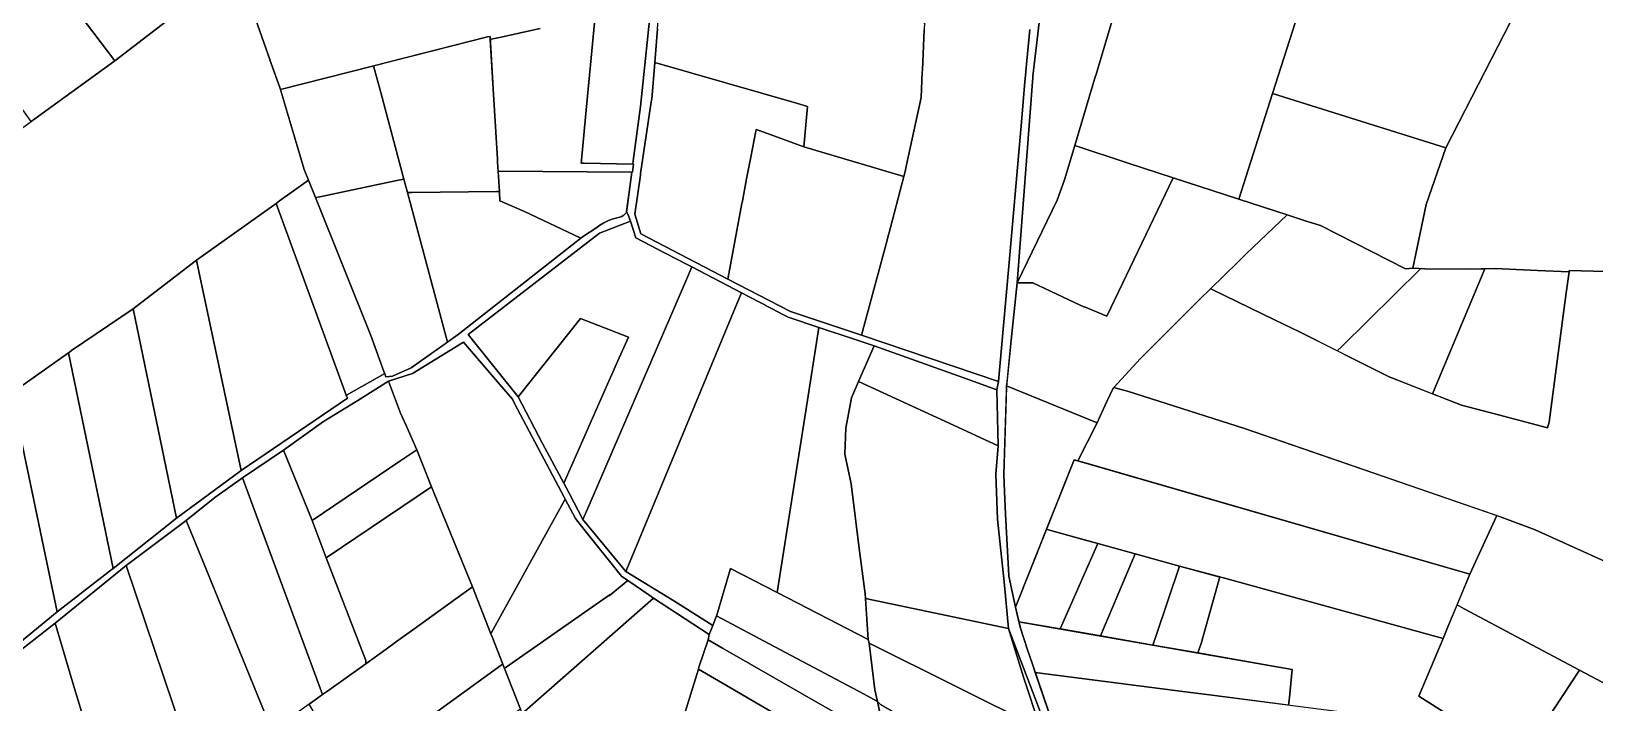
# Model space of a CAD drawing. Header units: metres. Extents: x 3 to 1005126, y 39 to 4383651.
# Drawn here: x 490819 to 491607, y 4373700 to 4374039 of the extents above; entities that cross this region are included whole.
import ezdxf

# ---------------------------------------------------------------- set-up
doc = ezdxf.new("R2010")
doc.units = ezdxf.units.M
doc.header["$MEASUREMENT"] = 0
doc.layers.add('TM_Llucmajor', color=7, linetype='Continuous')

msp = doc.modelspace()

# ---------------------------------------------------------------- linework, layer by layer
at = {"layer": 'TM_Llucmajor', "linetype": 'Continuous', "flags": 128}
for points in [[(491532.18, 4373979.87), (491444.87, 4374007.21), (491462.16, 4374061.35), (491469.44, 4374084.18), (491497.53, 4374105.73), (491506, 4374112.24), (491570.76, 4374161.94), (491644.91, 4374219.02), (491660.82, 4374231.28), (491597.71, 4374107.82), (491597.67, 4374107.74), (491532.18, 4373979.87)], [(490861.17, 4374023.66), (490805.61, 4374097.14), (490873.88, 4374122.84), (490895.07, 4374130.82), (490900.63, 4374132.92), (490923.16, 4374071.43), (490900.99, 4374054.35), (490861.17, 4374023.66)], [(491098.49, 4373995.38), (491102.94, 4374042.95), (491105.13, 4374066.38), (491104.8, 4374066.31), (491105.06, 4374070.41), (491105.4, 4374072.31), (491107.74, 4374100.08), (491136.8, 4374106.43), (491133.72, 4374073.54), (491126.22, 4374000.74), (491122.56, 4373973.26), (491122.35, 4373971.67), (491097.75, 4373972.2), (491096.32, 4373972.19), (491096.46, 4373973.7), (491098.49, 4373995.38)], [(490805.61, 4374097.14), (490861.17, 4374023.66), (490819.06, 4373993.22), (490788.78, 4374035.34), (490794.02, 4374037.12), (490805.98, 4374041.18), (490792.34, 4374093.39), (490805.61, 4374097.14)], [(491371.58, 4373972.39), (491345.14, 4373981.01), (491355.64, 4374016.17), (491355.68, 4374016.29), (491365.73, 4374049.83), (491373.27, 4374047.01), (491384.91, 4374085.87), (491433.89, 4374070.28), (491462.16, 4374061.35), (491444.87, 4374007.21), (491427.89, 4373954.02), (491394.73, 4373964.84), (491371.58, 4373972.39)], [(491204.84, 4374002.4), (491133.45, 4374022.98), (491134.7, 4374039.92), (491137.72, 4374079.02), (491170.8, 4374070.41), (491172.87, 4374069.87), (491176.59, 4374068.83), (491180.34, 4374067.78), (491189.9, 4374065.1), (491218.75, 4374057.03), (491269.4, 4374042.84), (491269.24, 4374039.3), (491268.32, 4374019.08), (491268.27, 4374017.95), (491267.69, 4374005.3), (491260.3, 4373971.29), (491259.59, 4373968.03), (491259.02, 4373965.42), (491208.56, 4373980.36), (491210.39, 4374000.8), (491204.84, 4374002.4)], [(491316.09, 4373911.87), (491323.93, 4374015.29), (491323.98, 4374015.98), (491329.31, 4374061.79), (491365.73, 4374049.83), (491355.68, 4374016.29), (491355.64, 4374016.17), (491345.14, 4373981.01), (491339.88, 4373963.83), (491336.17, 4373953.51), (491316.09, 4373911.87)], [(491010.99, 4373957.43), (491008.7, 4373957.41), (491006.89, 4373964.16), (490995.22, 4374007.72), (490991.61, 4374021.18), (491049.15, 4374035.78), (491050.33, 4374036.08), (491051.93, 4374009.61), (491053.9, 4373976.95), (491054.05, 4373974.43), (491054.16, 4373972.72), (491055.05, 4373957.95), (491053.84, 4373957.96), (491010.99, 4373957.43)], [(491006.89, 4373964.16), (491003.41, 4373963.42), (490964.46, 4373955.22), (490962.37, 4373954.78), (490958.82, 4373963.66), (490956.68, 4373969.01), (490944.74, 4374009.29), (490991.04, 4374021.04), (490991.61, 4374021.18), (490995.22, 4374007.72), (491006.89, 4373964.16)], [(491126.35, 4373936.58), (491123.29, 4373946.42), (491126.15, 4373966.08), (491126.27, 4373966.91), (491131.82, 4374004.12), (491131.87, 4374004.43), (491133.45, 4374022.98), (491204.84, 4374002.4), (491210.39, 4374000.8), (491208.56, 4373980.36), (491186.5, 4373988.43), (491186.23, 4373988.53), (491186.03, 4373988.6), (491184.52, 4373989.15), (491184.34, 4373988.21), (491181.81, 4373975.13), (491179.72, 4373964.31), (491177.38, 4373952.2), (491177.3, 4373951.77), (491170.2, 4373913.73), (491126.35, 4373936.58)], [(491522.33, 4373951.39), (491515.54, 4373919.3), (491511.88, 4373918.83), (491469.01, 4373940.69), (491461.24, 4373943.17), (491457.82, 4373944.27), (491452.14, 4373946.12), (491427.89, 4373954.02), (491444.87, 4374007.21), (491532.18, 4373979.87), (491522.33, 4373951.39)], [(491201.81, 4373897.35), (491170.2, 4373913.73), (491177.3, 4373951.77), (491177.38, 4373952.2), (491179.72, 4373964.31), (491181.81, 4373975.13), (491184.34, 4373988.21), (491184.52, 4373989.15), (491186.03, 4373988.6), (491186.23, 4373988.53), (491186.5, 4373988.43), (491208.56, 4373980.36), (491259.02, 4373965.42), (491251.34, 4373936.57), (491251.23, 4373936.17), (491250.49, 4373933.42), (491237.66, 4373885.55), (491201.81, 4373897.35)], [(491339.88, 4373963.83), (491345.14, 4373981.01), (491371.58, 4373972.39), (491394.73, 4373964.84), (491361.3, 4373895.04), (491350.02, 4373899.68), (491349.76, 4373899.8), (491347.92, 4373900.67), (491323.98, 4373911.9), (491316.09, 4373911.87), (491336.17, 4373953.51), (491339.88, 4373963.83)], [(491054.44, 4373968.05), (491121.82, 4373967.7), (491120.46, 4373957.47), (491119.11, 4373947.34), (491118.54, 4373946.61), (491117.75, 4373945.89), (491117.53, 4373945.74), (491116.84, 4373945.34), (491115.84, 4373944.97), (491114.22, 4373944.63), (491111.96, 4373943.97), (491110.14, 4373943.28), (491109.77, 4373943.12), (491107.67, 4373942.08), (491105.66, 4373940.86), (491103.76, 4373939.47), (491096.96, 4373935.03), (491096.16, 4373934.4), (491067.75, 4373947.84), (491055.34, 4373953.18), (491055.09, 4373957.3), (491055.05, 4373957.95), (491054.44, 4373968.05)], [(490977.92, 4373855.21), (490977.89, 4373855.19), (490942.49, 4373951.86), (490944.24, 4373953.1), (490950.56, 4373957.68), (490958.82, 4373963.66), (490962.37, 4373954.78), (490990.2, 4373885.3), (490996.87, 4373867.19), (490997.25, 4373866.16), (490977.92, 4373855.21)], [(491028.92, 4373881.95), (491010.67, 4373869.02), (491001.21, 4373864.79), (490997.84, 4373864.54), (490997.48, 4373865.51), (490996.87, 4373867.19), (490990.2, 4373885.3), (490962.37, 4373954.78), (490964.46, 4373955.22), (491003.41, 4373963.42), (491006.89, 4373964.16), (491008.7, 4373957.41), (491028.92, 4373881.95)], [(491361.46, 4373852.3), (491357.51, 4373843.92), (491356.4, 4373841.26), (491310.79, 4373859.99), (491310.99, 4373862), (491313.09, 4373882.98), (491316.09, 4373911.87), (491323.98, 4373911.9), (491347.92, 4373900.67), (491349.76, 4373899.8), (491350.02, 4373899.68), (491361.3, 4373895.04), (491394.73, 4373964.84), (491427.89, 4373954.02), (491452.14, 4373946.12), (491431.46, 4373926.51), (491427.39, 4373922.2), (491413.55, 4373908.81), (491407.97, 4373903.42), (491378.33, 4373873.65), (491364.76, 4373859.03), (491364.51, 4373858.77), (491361.46, 4373852.3)], [(490978.42, 4373853.73), (490924.84, 4373817.19), (490903.54, 4373917.56), (490902.32, 4373923.29), (490942.49, 4373951.86), (490977.89, 4373855.19), (490978.42, 4373853.73)], [(491010.99, 4373957.43), (491053.84, 4373957.96), (491055.05, 4373957.95), (491055.09, 4373957.3), (491055.34, 4373953.18), (491067.75, 4373947.84), (491096.16, 4373934.4), (491034.27, 4373885.74), (491028.92, 4373881.95), (491008.7, 4373957.41), (491010.99, 4373957.43)], [(491064.47, 4373854.38), (491039.25, 4373885.76), (491105.51, 4373936.92), (491121.13, 4373942.94), (491123.86, 4373934.47), (491138.68, 4373926.77), (491149.37, 4373921.23), (491152.01, 4373919.86), (491149.83, 4373914.79), (491100.32, 4373799.8), (491097.17, 4373792.49), (491090.18, 4373805.78), (491087.52, 4373810.84), (491095.23, 4373828.28), (491105.73, 4373852), (491115.48, 4373874.05), (491120.08, 4373884.45), (491096.03, 4373893.95), (491064.47, 4373854.38)], [(491427.39, 4373922.2), (491431.46, 4373926.51), (491452.14, 4373946.12), (491457.82, 4373944.27), (491461.24, 4373943.17), (491469.01, 4373940.69), (491511.88, 4373918.83), (491515.54, 4373919.3), (491519.51, 4373919.1), (491479.73, 4373879.78), (491477.46, 4373877.62), (491458.44, 4373887.16), (491445.86, 4373893.23), (491414.32, 4373908.44), (491413.55, 4373908.81), (491427.39, 4373922.2)], [(490885.07, 4373828.17), (490870.43, 4373898.69), (490902.32, 4373923.29), (490903.54, 4373917.56), (490924.84, 4373817.19), (490892.33, 4373793.24), (490885.07, 4373828.17)], [(491118.83, 4373766.36), (491097.17, 4373792.49), (491100.32, 4373799.8), (491149.83, 4373914.79), (491152.01, 4373919.86), (491177.15, 4373906.79), (491174.84, 4373901.21), (491122.66, 4373775.58), (491118.83, 4373766.36)], [(491479.73, 4373879.78), (491519.51, 4373919.1), (491521.67, 4373918.99), (491542.64, 4373918.79), (491551.69, 4373918.95), (491551.92, 4373918.96), (491537.53, 4373884.73), (491525.42, 4373855.92), (491525.23, 4373855.99), (491503.67, 4373864.47), (491477.46, 4373877.62), (491479.73, 4373879.78)], [(491551.92, 4373918.96), (491557.09, 4373919.05), (491578.44, 4373918.14), (491594.31, 4373917.46), (491592.87, 4373906.83), (491591.01, 4373892.88), (491584.22, 4373841.67), (491583.47, 4373838.75), (491558.77, 4373845.24), (491540.1, 4373850.15), (491525.42, 4373855.92), (491537.53, 4373884.73), (491551.92, 4373918.96)], [(491162.68, 4373739.19), (491142.92, 4373751.62), (491118.83, 4373766.36), (491122.66, 4373775.58), (491174.84, 4373901.21), (491177.15, 4373906.79), (491185.88, 4373902.24), (491189.18, 4373900.52), (491189.23, 4373900.5), (491192.53, 4373898.78), (491198.28, 4373895.78), (491200.62, 4373894.56), (491216.09, 4373889.4), (491209.52, 4373847.42), (491200.84, 4373792.02), (491195.16, 4373755.76), (491171.63, 4373767.94), (491167.93, 4373755.3), (491164.74, 4373744.4), (491164.56, 4373743.95), (491162.68, 4373739.19)], [(490860.31, 4373767.81), (490837.85, 4373876.61), (490838.27, 4373876.9), (490839.36, 4373877.67), (490870.43, 4373898.69), (490885.07, 4373828.17), (490892.33, 4373793.24), (490860.31, 4373767.81)], [(491076.87, 4373830.95), (491064.47, 4373854.38), (491096.03, 4373893.95), (491120.08, 4373884.45), (491115.48, 4373874.05), (491105.73, 4373852), (491095.23, 4373828.28), (491087.52, 4373810.84), (491076.87, 4373830.95)], [(491240.95, 4373732.07), (491195.16, 4373755.76), (491200.84, 4373792.02), (491209.52, 4373847.42), (491216.09, 4373889.4), (491233.98, 4373883.45), (491244, 4373880.13), (491236.14, 4373862.16), (491232.65, 4373853.91), (491229.74, 4373838.67), (491229.19, 4373825.48), (491232.33, 4373810.59), (491236.66, 4373776.55), (491236.81, 4373775.42), (491239.43, 4373755.1), (491240.95, 4373732.07)], [(491051.14, 4373735.54), (491050.79, 4373734.91), (491041.47, 4373758.62), (491020.81, 4373809.08), (491016.25, 4373820.43), (491013.38, 4373827.6), (491007.99, 4373839.94), (491005.28, 4373846.14), (490999.12, 4373862.37), (491011.24, 4373866.21), (491037.05, 4373881.89), (491055.07, 4373860.83), (491061.61, 4373853.18), (491062.76, 4373851.03), (491087.8, 4373803.76), (491088.29, 4373802.83), (491051.14, 4373735.54)], [(491281.87, 4373841.07), (491236.14, 4373862.16), (491244, 4373880.13), (491288.62, 4373864.17), (491305.91, 4373857.98), (491306.58, 4373829.69), (491281.87, 4373841.07)], [(490830.1, 4373755.58), (490809.15, 4373856.23), (490837.85, 4373876.61), (490860.31, 4373767.81), (490859.25, 4373766.97), (490832.1, 4373745.96), (490830.1, 4373755.58)], [(490801.74, 4373721.1), (490779.7, 4373833.36), (490783.57, 4373836.36), (490809.15, 4373856.23), (490830.1, 4373755.58), (490832.1, 4373745.96), (490801.74, 4373721.1)], [(490960.6, 4373792.06), (490946.27, 4373827.54), (490966.33, 4373841.97), (490983.66, 4373852.55), (490999.12, 4373862.37), (491005.28, 4373846.14), (491007.99, 4373839.94), (491013.38, 4373827.6), (491005.45, 4373822.27), (490960.6, 4373792.06)], [(491311.79, 4373737.65), (491239.58, 4373752.83), (491239.43, 4373755.1), (491236.81, 4373775.42), (491236.66, 4373776.55), (491232.33, 4373810.59), (491229.19, 4373825.48), (491229.74, 4373838.67), (491232.65, 4373853.91), (491236.14, 4373862.16), (491281.87, 4373841.07), (491306.58, 4373829.69), (491305.37, 4373815.39), (491306.2, 4373792.69), (491306.54, 4373789.47), (491309.52, 4373761.2), (491311.79, 4373737.65)], [(491310.68, 4373857.21), (491310.75, 4373859.57), (491310.79, 4373859.99), (491356.4, 4373841.26), (491346.67, 4373822.16), (491344.75, 4373822.71), (491315.33, 4373748.45), (491311.94, 4373763.99), (491311.91, 4373764.25), (491310.21, 4373795.33), (491309.72, 4373806.69), (491309.41, 4373815.2), (491310.68, 4373857.21)], [(491361.46, 4373852.3), (491364.51, 4373858.77), (491364.76, 4373859.03), (491365.33, 4373858.88), (491371.68, 4373857.21), (491430.76, 4373838.35), (491557.86, 4373794.56), (491544.36, 4373765.06), (491349.23, 4373821.42), (491346.67, 4373822.16), (491356.4, 4373841.26), (491357.51, 4373843.92), (491361.46, 4373852.3)], [(490965.93, 4373704.31), (490925.61, 4373813.54), (490946.27, 4373827.54), (490960.6, 4373792.06), (490967.7, 4373773.24), (490987.72, 4373721.52), (490987.73, 4373719.82), (490967.97, 4373705.76), (490965.93, 4373704.31)], [(490967.7, 4373773.24), (490960.6, 4373792.06), (491005.45, 4373822.27), (491013.38, 4373827.6), (491016.25, 4373820.43), (491020.81, 4373809.08), (490967.7, 4373773.24)], [(491533.23, 4373738.47), (491530.77, 4373732.58), (491420.1, 4373763.12), (491397.9, 4373768.99), (491375.65, 4373775.23), (491356.68, 4373780.41), (491332.35, 4373787.25), (491330.87, 4373787.67), (491344.75, 4373822.71), (491544.36, 4373765.06), (491533.23, 4373738.47)], [(490905.67, 4373771.17), (490897.12, 4373792.13), (490911.61, 4373803.72), (490925.61, 4373813.54), (490965.93, 4373704.31), (490962.18, 4373701.65), (490956.8, 4373697.83), (490951.9, 4373694.35), (490949.23, 4373692.37), (490940.48, 4373685.86), (490905.67, 4373771.17)], [(490987.72, 4373721.52), (490967.7, 4373773.24), (491020.81, 4373809.08), (491041.47, 4373758.62), (491033.04, 4373752.53), (491011.97, 4373737.32), (491003.26, 4373731.03), (490998.05, 4373727.27), (490987.73, 4373719.82), (490987.72, 4373721.52)], [(491058.44, 4373718.1), (491057.63, 4373717.53), (491056.79, 4373719.64), (491051.37, 4373733.44), (491050.79, 4373734.91), (491051.14, 4373735.54), (491088.29, 4373802.83), (491093.43, 4373793.13), (491097.65, 4373787.65), (491116.66, 4373764.02), (491119.85, 4373761.83), (491110.32, 4373754.17), (491110.95, 4373754.85), (491098.12, 4373745.83), (491058.44, 4373718.1)], [(491657.41, 4373686.03), (491599.55, 4373716.65), (491541.41, 4373747.59), (491537.84, 4373749.49), (491544.36, 4373765.06), (491557.86, 4373794.56), (491560.65, 4373793.6), (491577.27, 4373787.29), (491624.75, 4373765.8), (491673.22, 4373743.87), (491684.16, 4373738.92), (491664.41, 4373699.81), (491657.41, 4373686.03)], [(490872.02, 4373754.39), (490866.98, 4373769.36), (490897.12, 4373792.13), (490905.67, 4373771.17), (490940.48, 4373685.86), (490944.13, 4373679.11), (490950.93, 4373666.56), (490911.84, 4373634.07), (490905.64, 4373652.78), (490900.87, 4373667.58), (490895.19, 4373685.67), (490872.02, 4373754.39)], [(491322.49, 4373766.52), (491330.87, 4373787.67), (491332.35, 4373787.25), (491351.7, 4373781.81), (491356.68, 4373780.41), (491340.43, 4373743.47), (491337.84, 4373737.42), (491317, 4373741.05), (491315.33, 4373748.45), (491322.49, 4373766.52)], [(491356.68, 4373780.41), (491375.65, 4373775.23), (491360.43, 4373739.54), (491358.09, 4373733.89), (491337.84, 4373737.42), (491340.43, 4373743.47), (491356.68, 4373780.41)], [(490840.78, 4373707.82), (490831.18, 4373740.38), (490866.98, 4373769.36), (490872.02, 4373754.39), (490895.19, 4373685.67), (490856, 4373656.64), (490850.93, 4373673.68), (490844.34, 4373695.87), (490840.78, 4373707.82)], [(491360.43, 4373739.54), (491375.65, 4373775.23), (491397.9, 4373768.99), (491386.27, 4373734.6), (491384.42, 4373729.3), (491358.09, 4373733.89), (491360.43, 4373739.54)], [(491407.2, 4373725.34), (491384.42, 4373729.3), (491386.27, 4373734.6), (491397.9, 4373768.99), (491417.83, 4373763.72), (491418.22, 4373763.62), (491408.81, 4373730.09), (491407.2, 4373725.34)], [(491058.44, 4373718.1), (491098.12, 4373745.83), (491110.95, 4373754.85), (491110.32, 4373754.17), (491119.85, 4373761.83), (491130.36, 4373754.61), (491132.82, 4373752.99), (491067.77, 4373695.79), (491066.64, 4373694.79), (491066.34, 4373695.49), (491065.7, 4373696.99), (491057.63, 4373717.53), (491058.44, 4373718.1)], [(491195.16, 4373755.76), (491240.95, 4373732.07), (491241.4, 4373730.21), (491244.32, 4373706.73), (491245.76, 4373700.89), (491238.97, 4373704.49), (491199.34, 4373725.5), (491166.98, 4373742.67), (491164.56, 4373743.95), (491164.74, 4373744.4), (491167.93, 4373755.3), (491171.63, 4373767.94), (491195.16, 4373755.76)], [(491051.37, 4373733.44), (491056.79, 4373719.64), (491056.04, 4373719.1), (490982.56, 4373665.87), (490980.04, 4373664.05), (490977.12, 4373669.04), (490972.39, 4373677.11), (490959.24, 4373699.56), (490962.18, 4373701.65), (490965.93, 4373704.31), (490967.97, 4373705.76), (490987.73, 4373719.82), (490998.05, 4373727.27), (491003.26, 4373731.03), (491011.97, 4373737.32), (491033.04, 4373752.53), (491041.47, 4373758.62), (491050.79, 4373734.91), (491051.37, 4373733.44)], [(491160.85, 4373734.57), (491160.28, 4373731.91), (491160.27, 4373731.89), (491155.69, 4373718.06), (491155.37, 4373717.08), (491143.24, 4373677.65), (491141.64, 4373671.88), (491133.77, 4373642.7), (491084.81, 4373656.05), (491083.08, 4373656.52), (491082.42, 4373658.06), (491073.58, 4373678.64), (491068.85, 4373689.65), (491067.58, 4373692.6), (491066.64, 4373694.79), (491067.77, 4373695.79), (491132.82, 4373752.99), (491160.85, 4373734.57)], [(491327.58, 4373688.27), (491327.92, 4373687.26), (491241.4, 4373730.21), (491240.95, 4373732.07), (491239.58, 4373752.83), (491311.79, 4373737.65), (491319.33, 4373713.02), (491327.58, 4373688.27)], [(491599.55, 4373716.65), (491573.37, 4373676.78), (491570.19, 4373671.94), (491569.61, 4373671.06), (491518.61, 4373703.45), (491530.77, 4373732.58), (491533.23, 4373738.47), (491537.84, 4373749.49), (491541.41, 4373747.59), (491599.55, 4373716.65)], [(490808.52, 4373686.06), (490802.35, 4373718), (490831.18, 4373740.38), (490840.78, 4373707.82), (490844.34, 4373695.87), (490850.93, 4373673.68), (490856, 4373656.64), (490819.08, 4373631.4), (490808.52, 4373686.06)], [(491249.25, 4373681.11), (491249, 4373681.13), (491247.9, 4373681.61), (491167.47, 4373727.78), (491160.28, 4373731.91), (491160.85, 4373734.57), (491162.68, 4373739.19), (491164.56, 4373743.95), (491166.98, 4373742.67), (491199.34, 4373725.5), (491238.97, 4373704.49), (491245.76, 4373700.89), (491247.03, 4373694.53), (491250.21, 4373681.01), (491249.25, 4373681.11)], [(491444.21, 4373718.89), (491454.77, 4373716.9), (491453.3, 4373702.89), (491452.89, 4373699.05), (491413.07, 4373704.18), (491401, 4373705.74), (491325.18, 4373715.52), (491323.57, 4373720.24), (491321.33, 4373726.85), (491317.74, 4373737.77), (491317, 4373741.05), (491444.21, 4373718.89)], [(491249.25, 4373681.11), (491250.21, 4373681.01), (491250.4, 4373680.45), (491251, 4373678.64), (491258.53, 4373657.26), (491204.67, 4373688.49), (491155.37, 4373717.08), (491155.69, 4373718.06), (491160.27, 4373731.89), (491160.28, 4373731.91), (491167.47, 4373727.78), (491247.9, 4373681.61), (491249, 4373681.13), (491249.25, 4373681.11)], [(491343.84, 4373646.07), (491344.58, 4373644.17), (491345.16, 4373642.39), (491247.36, 4373699.16), (491245.76, 4373700.89), (491244.32, 4373706.73), (491241.4, 4373730.21), (491327.92, 4373687.26), (491329.97, 4373681.12), (491343.84, 4373646.07)], [(491065.7, 4373696.99), (491055.6, 4373690.22), (491005.43, 4373656.57), (490996.29, 4373650.43), (490992.93, 4373648.18), (490982.56, 4373665.87), (491056.04, 4373719.1), (491056.79, 4373719.64), (491057.63, 4373717.53), (491065.7, 4373696.99)], [(491204.67, 4373688.49), (491258.53, 4373657.26), (491258.67, 4373657.18), (491259.09, 4373655.64), (491264.38, 4373636.3), (491265.01, 4373633.35), (491266.96, 4373607.92), (491266.73, 4373605.45), (491266.26, 4373602.92), (491236.61, 4373620.93), (491232.26, 4373623.58), (491187.83, 4373650.57), (491145.76, 4373676.13), (491143.24, 4373677.65), (491155.37, 4373717.08), (491204.67, 4373688.49)], [(491325.18, 4373715.52), (491401, 4373705.74), (491413.07, 4373704.18), (491513.91, 4373691.18), (491514.77, 4373691.1), (491498.9, 4373658.44), (491489.91, 4373638.48), (491487.16, 4373638.48), (491359.97, 4373634.39), (491359.45, 4373636.75), (491359.35, 4373636.99), (491356.27, 4373642.67), (491351.33, 4373649.25), (491344.82, 4373657.93), (491325.18, 4373715.52)], [(491631.75, 4373634.49), (491570.19, 4373671.94), (491573.37, 4373676.78), (491599.55, 4373716.65), (491657.41, 4373686.03), (491654.04, 4373679.41), (491650.95, 4373673.21), (491637.34, 4373645.56), (491631.75, 4373634.49)]]:
    msp.add_lwpolyline(points, close=True, dxfattribs=at)
for points in [[(491811.56, 4374056.07), (491807.6, 4374034.27), (491803.15, 4374008.36), (491799.56, 4373989.08), (491793.85, 4373958.28), (491788.45, 4373940.02), (491782.63, 4373926.31), (491780.22, 4373922.12), (491780.22, 4373922.12), (491773.09, 4373920.83), (491739.8, 4373919.37), (491692.76, 4373917.61), (491632.73, 4373916.9), (491630.98, 4373917), (491594.38, 4373918), (491594.31, 4373917.46), (491578.44, 4373918.14), (491557.09, 4373919.05), (491542.64, 4373918.79), (491521.67, 4373918.99), (491515.54, 4373919.3), (491522.33, 4373951.39), (491532.18, 4373979.87), (491597.67, 4374107.74)], [(491134.7, 4374039.92), (491133.45, 4374022.98), (491131.87, 4374004.43), (491131.82, 4374004.12), (491126.27, 4373966.91), (491126.15, 4373966.08), (491123.29, 4373946.42), (491126.35, 4373936.58), (491170.2, 4373913.73), (491201.81, 4373897.35), (491237.66, 4373885.55), (491306.74, 4373862.15), (491305.91, 4373857.98), (491288.62, 4373864.17), (491244, 4373880.13), (491233.98, 4373883.45), (491216.09, 4373889.4), (491200.62, 4373894.56), (491198.28, 4373895.78), (491192.53, 4373898.78), (491189.23, 4373900.5), (491189.18, 4373900.52), (491185.88, 4373902.24), (491177.15, 4373906.79), (491152.01, 4373919.86), (491149.37, 4373921.23), (491138.68, 4373926.77), (491123.86, 4373934.47), (491121.13, 4373942.94), (491119.81, 4373946.39), (491119.17, 4373947.78), (491120.46, 4373957.47), (491121.82, 4373967.7), (491122.22, 4373967.7), (491122.75, 4373971.66), (491122.35, 4373971.67), (491122.35, 4373971.67), (491122.56, 4373973.26), (491126.22, 4374000.74), (491133.72, 4374073.54)], [(491329.31, 4374061.79), (491323.98, 4374015.98), (491323.93, 4374015.29), (491316.09, 4373911.87), (491313.09, 4373882.98), (491310.75, 4373859.57), (491309.41, 4373815.2), (491309.72, 4373806.69), (491310.21, 4373795.33), (491311.91, 4373764.25), (491311.94, 4373763.99), (491315.33, 4373748.45), (491317.74, 4373737.77), (491321.33, 4373726.85), (491323.57, 4373720.24), (491344.82, 4373657.93)], [(490931.28, 4374047.28), (490939.37, 4374024.34), (490939.39, 4374024.27), (490944.45, 4374010.24), (490956.68, 4373969.01), (490958.82, 4373963.66), (490950.56, 4373957.68), (490944.24, 4373953.1), (490942.49, 4373951.86), (490942.49, 4373951.86), (490902.32, 4373923.29), (490870.43, 4373898.69), (490839.36, 4373877.67), (490838.27, 4373876.9), (490837.85, 4373876.61), (490809.15, 4373856.23), (490783.57, 4373836.36), (490779.7, 4373833.36), (490779.11, 4373836.35), (490779.06, 4373836.61), (490757.23, 4373948.51), (490861.17, 4374023.66), (490900.99, 4374054.35)], [(491075.59, 4374040.09), (491055.13, 4374035.52), (491050.9, 4374034.58), (491050.43, 4374034.47), (491050.33, 4374036.08), (491049.15, 4374035.78), (490991.04, 4374021.04), (490944.74, 4374009.29), (490944.45, 4374010.24), (490939.39, 4374024.27), (490939.37, 4374024.34), (490931.28, 4374047.28)], [(491102.94, 4374042.95), (491098.49, 4373995.38), (491096.46, 4373973.7), (491096.32, 4373972.19), (491097.75, 4373972.2), (491122.35, 4373971.67), (491122.35, 4373971.67), (491122.75, 4373971.66), (491122.22, 4373967.7), (491121.82, 4373967.7), (491054.44, 4373968.05), (491054.16, 4373972.72), (491054.05, 4373974.43), (491053.9, 4373976.95), (491051.93, 4374009.61), (491050.43, 4374034.47), (491050.9, 4374034.58), (491055.13, 4374035.52), (491075.59, 4374040.09)], [(491322.39, 4374039.52), (491320.5, 4374018.54), (491320.47, 4374018.15), (491319.86, 4374011.26), (491318.41, 4373994.8), (491312.01, 4373922.02), (491309.06, 4373888.48), (491306.74, 4373862.15), (491306.74, 4373862.15), (491237.66, 4373885.55), (491250.49, 4373933.42), (491251.23, 4373936.17), (491251.34, 4373936.57), (491259.02, 4373965.42), (491259.59, 4373968.03), (491260.3, 4373971.29), (491267.69, 4374005.3), (491268.27, 4374017.95), (491268.32, 4374019.08), (491269.24, 4374039.3)], [(491330.38, 4373688.73), (491311.79, 4373737.65), (491309.52, 4373761.2), (491306.54, 4373789.47), (491306.2, 4373792.69), (491305.37, 4373815.39), (491306.58, 4373829.69), (491305.91, 4373857.98), (491306.74, 4373862.15), (491309.06, 4373888.48), (491312.01, 4373922.02), (491318.41, 4373994.8), (491319.86, 4374011.26), (491320.47, 4374018.15), (491320.5, 4374018.54), (491322.39, 4374039.52)], [(490801.74, 4373721.1), (490832.1, 4373745.96), (490859.25, 4373766.97), (490860.31, 4373767.81), (490892.33, 4373793.24), (490924.84, 4373817.19), (490978.42, 4373853.73), (490977.89, 4373855.19), (490977.92, 4373855.21), (490997.25, 4373866.16), (490997.48, 4373865.51), (490997.84, 4373864.54), (491001.21, 4373864.79), (491010.67, 4373869.02), (491034.27, 4373885.74), (491096.96, 4373935.03), (491103.76, 4373939.47), (491105.66, 4373940.86), (491107.67, 4373942.08), (491109.77, 4373943.12), (491110.14, 4373943.28), (491111.96, 4373943.97), (491114.22, 4373944.63), (491115.84, 4373944.97), (491116.84, 4373945.34), (491117.53, 4373945.74), (491117.75, 4373945.89), (491118.54, 4373946.61), (491119.11, 4373947.34), (491119.17, 4373947.78), (491119.81, 4373946.39), (491121.13, 4373942.94), (491105.51, 4373936.92), (491039.25, 4373885.76), (491064.47, 4373854.38), (491076.87, 4373830.95), (491087.52, 4373810.84), (491090.18, 4373805.78), (491097.17, 4373792.49), (491118.83, 4373766.36), (491142.92, 4373751.62), (491162.68, 4373739.19), (491160.85, 4373734.57), (491160.85, 4373734.57), (491132.82, 4373752.99), (491130.36, 4373754.61), (491119.85, 4373761.83), (491116.66, 4373764.02), (491097.65, 4373787.65), (491093.43, 4373793.13), (491088.29, 4373802.83), (491087.8, 4373803.76), (491062.76, 4373851.03), (491061.61, 4373853.18), (491055.07, 4373860.83), (491037.05, 4373881.89), (491011.24, 4373866.21), (490999.12, 4373862.37), (490983.66, 4373852.55), (490966.33, 4373841.97), (490946.27, 4373827.54), (490925.61, 4373813.54), (490911.61, 4373803.72), (490897.12, 4373792.13), (490866.98, 4373769.36), (490831.18, 4373740.38), (490802.35, 4373718)], [(491624.75, 4373765.8), (491577.27, 4373787.29), (491560.65, 4373793.6), (491430.76, 4373838.35), (491371.68, 4373857.21), (491365.33, 4373858.88), (491364.76, 4373859.03), (491378.33, 4373873.65), (491407.97, 4373903.42), (491413.55, 4373908.81), (491414.32, 4373908.44), (491445.86, 4373893.23), (491458.44, 4373887.16), (491503.67, 4373864.47), (491540.1, 4373850.15), (491558.77, 4373845.24), (491583.47, 4373838.75), (491584.22, 4373841.67), (491591.01, 4373892.88), (491592.87, 4373906.83), (491594.31, 4373917.46), (491594.38, 4373918), (491630.98, 4373917)], [(491452.89, 4373699.05), (491453.3, 4373702.89), (491454.77, 4373716.9), (491444.21, 4373718.89), (491407.2, 4373725.34), (491408.81, 4373730.09), (491418.22, 4373763.62), (491420.1, 4373763.12), (491530.77, 4373732.58), (491518.61, 4373703.45), (491569.61, 4373671.06)], [(491327.58, 4373688.27), (491319.33, 4373713.02), (491311.79, 4373737.65), (491330.38, 4373688.73)], [(491247.03, 4373694.53), (491245.76, 4373700.89), (491247.36, 4373699.16)]]:
    msp.add_lwpolyline(points, dxfattribs=at)

doc.saveas('drawing.dxf')
